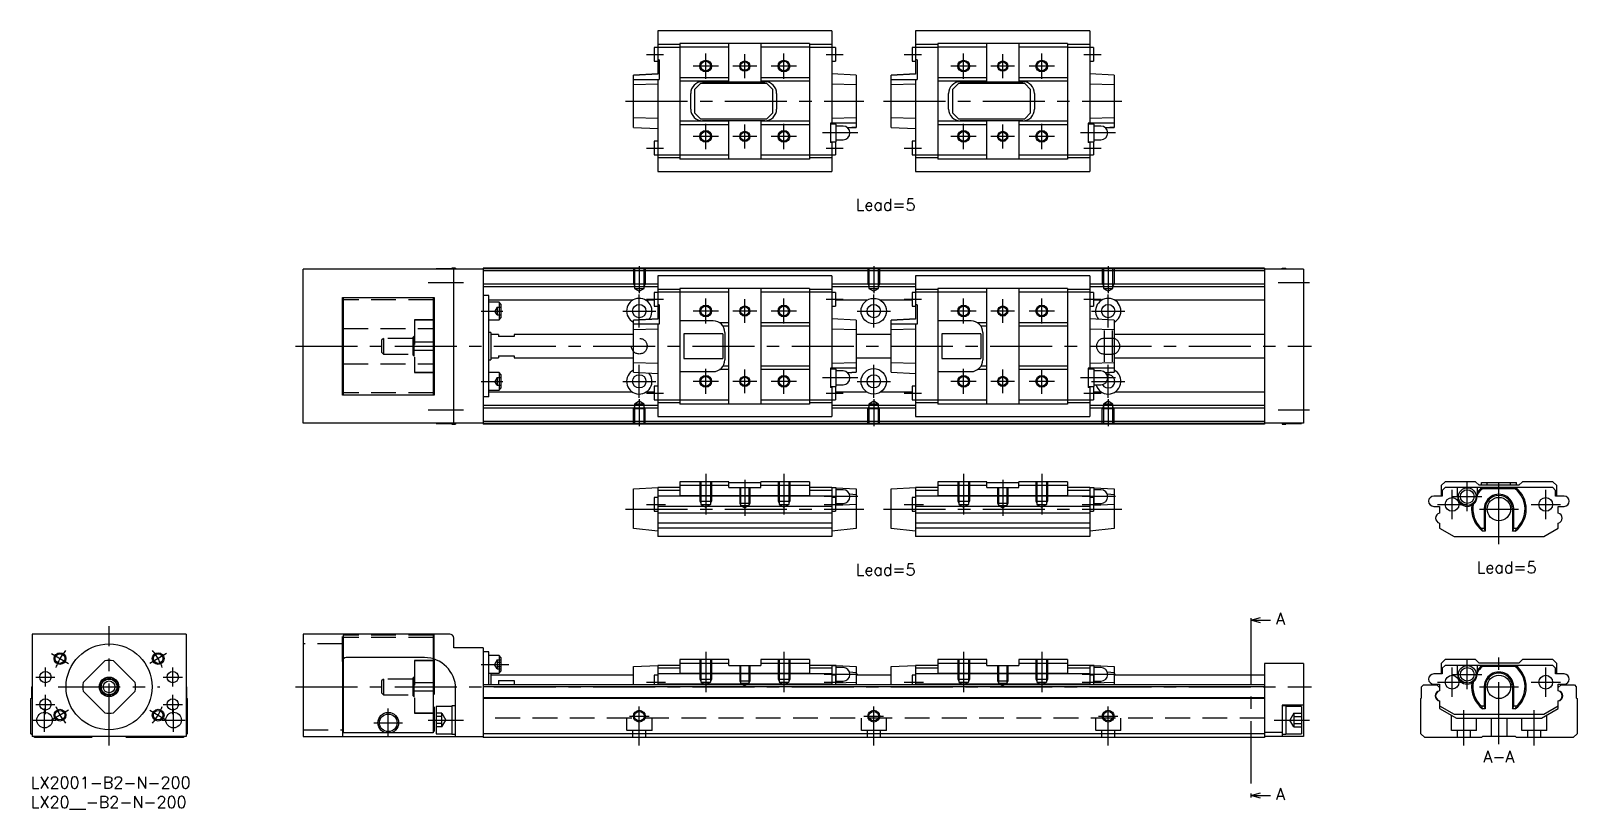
# Model space of a CAD drawing. Extents: x 0 to 396, y -8 to 191.
import ezdxf

# ---------------------------------------------------------------- set-up
doc = ezdxf.new("R2010")
doc.units = 0
doc.header["$LTSCALE"] = 0.5
doc.linetypes.add('CENTER', pattern=[50.8, 31.75, -6.35, 6.35, -6.35])
doc.linetypes.add('DASHED', pattern=[19.05, 12.7, -6.35])
for name, color, linetype in [('MSM_CENTER', 1, 'CENTER'), ('MSM_CONTINUOUS', 7, 'CONTINUOUS'), ('MSM_DASHED', 4, 'DASHED'), ('MSM_NARROW', 5, 'CONTINUOUS'), ('MSM_PART_NUMBER', 7, 'CONTINUOUS')]:
    doc.layers.add(name, color=color, linetype=linetype)
doc.styles.get("Standard").update_dxf_attribs({"font": 'txt.shx', "height": 1, "bigfont": 'bigfont.shx'})

# ---------------------------------------------------------------- blocks, each defined once
blk = doc.blocks.new('*U2')
at = {"layer": 'MSM_PART_NUMBER'}
blk.add_text('LX2001-B2-N-200', height=3, dxfattribs=at).set_placement((0, -3))
blk = doc.blocks.new('*U3')
at = {"layer": 'MSM_PART_NUMBER'}
blk.add_text('LX20__-B2-N-200', height=3, dxfattribs=at).set_placement((0, -8))

msp = doc.modelspace()

# ---------------------------------------------------------------- linework, layer by layer
at = {"layer": 'MSM_CENTER'}
for p, q in [((157.5, 184.9), (161.9, 184.9)), ((172.7, 178.67), (172.7, 185.13)), ((182.7, 178.84), (182.7, 184.96)), ((192.7, 178.67), (192.7, 185.13)), ((203.5, 184.9), (207.9, 184.9)), ((223.5, 184.9), (227.9, 184.9)), ((238.7, 178.67), (238.7, 185.13)), ((248.7, 178.84), (248.7, 184.96)), ((258.7, 178.67), (258.7, 185.13)), ((269.5, 184.9), (273.9, 184.9)), ((175.93, 181.9), (169.47, 181.9)), ((185.76, 181.9), (179.64, 181.9)), ((195.93, 181.9), (189.47, 181.9)), ((241.93, 181.9), (235.47, 181.9)), ((251.76, 181.9), (245.64, 181.9)), ((261.93, 181.9), (255.47, 181.9)), ((152.2, 172.9), (213.2, 172.9)), ((218.2, 172.9), (279.2, 172.9)), ((172.7, 160.67), (172.7, 167.13)), ((182.7, 160.84), (182.7, 166.96)), ((192.7, 160.67), (192.7, 167.13)), ((238.7, 160.67), (238.7, 167.13)), ((248.7, 160.84), (248.7, 166.96)), ((258.7, 160.67), (258.7, 167.13)), ((175.93, 163.9), (169.47, 163.9)), ((185.76, 163.9), (179.64, 163.9)), ((195.93, 163.9), (189.47, 163.9)), ((211.6, 164.8), (202.6, 164.8)), ((241.93, 163.9), (235.47, 163.9)), ((251.76, 163.9), (245.64, 163.9)), ((261.93, 163.9), (255.47, 163.9)), ((277.6, 164.8), (268.6, 164.8)), ((157.5, 160.9), (161.9, 160.9)), ((203.5, 160.85), (207.9, 160.85)), ((223.5, 160.9), (227.9, 160.9)), ((269.5, 160.85), (273.9, 160.85)), ((155.7, 130.7), (155.7, 123.79)), ((215.7, 130.7), (215.7, 123.79)), ((275.7, 130.7), (275.7, 123.79)), ((101.7, 126.5), (110.7, 126.5)), ((155.7, 114.95), (155.7, 123.45)), ((215.7, 114.95), (215.7, 123.45)), ((275.7, 114.95), (275.7, 123.45)), ((319.2, 126.5), (327.2, 126.5)), ((115.2, 119.2), (120.8, 119.2)), ((151.45, 119.2), (159.95, 119.2)), ((157.5, 122.2), (161.9, 122.2)), ((175.93, 119.2), (169.47, 119.2)), ((172.7, 115.97), (172.7, 122.43)), ((185.76, 119.2), (179.64, 119.2)), ((182.7, 116.14), (182.7, 122.26)), ((195.93, 119.2), (189.47, 119.2)), ((192.7, 115.97), (192.7, 122.43)), ((203.5, 122.2), (207.9, 122.2)), ((211.45, 119.2), (219.95, 119.2)), ((223.5, 122.2), (227.9, 122.2)), ((241.93, 119.2), (235.47, 119.2)), ((238.7, 115.97), (238.7, 122.43)), ((251.76, 119.2), (245.64, 119.2)), ((248.7, 116.14), (248.7, 122.26)), ((261.93, 119.2), (255.47, 119.2)), ((258.7, 115.97), (258.7, 122.43)), ((269.5, 122.2), (273.9, 122.2)), ((271.45, 119.2), (279.95, 119.2)), ((274.7, 114.2), (274.7, 106.2)), ((276.7, 114.2), (276.7, 106.2)), ((67.7, 110.2), (327.7, 110.2)), ((155.7, 96.95), (155.7, 105.45)), ((172.7, 97.97), (172.7, 104.43)), ((182.7, 98.14), (182.7, 104.26)), ((192.7, 97.97), (192.7, 104.43)), ((215.7, 96.95), (215.7, 105.45)), ((238.7, 97.97), (238.7, 104.43)), ((248.7, 98.14), (248.7, 104.26)), ((258.7, 97.97), (258.7, 104.43)), ((275.7, 96.95), (275.7, 105.45)), ((115.2, 101.2), (120.8, 101.2)), ((151.45, 101.2), (159.95, 101.2)), ((175.93, 101.2), (169.47, 101.2)), ((185.76, 101.2), (179.64, 101.2)), ((195.93, 101.2), (189.47, 101.2)), ((211.6, 102.1), (202.6, 102.1)), ((211.45, 101.2), (219.95, 101.2)), ((241.93, 101.2), (235.47, 101.2)), ((251.76, 101.2), (245.64, 101.2)), ((261.93, 101.2), (255.47, 101.2)), ((277.6, 102.1), (268.6, 102.1)), ((271.45, 101.2), (279.95, 101.2)), ((155.7, 96.61), (155.7, 89.7)), ((157.5, 98.2), (161.9, 98.2)), ((203.5, 98.15), (207.9, 98.15)), ((215.7, 96.61), (215.7, 89.7)), ((223.5, 98.2), (227.9, 98.2)), ((269.5, 98.15), (273.9, 98.15)), ((275.7, 96.61), (275.7, 89.7)), ((101.7, 93.9), (110.7, 93.9)), ((319.2, 93.9), (327.2, 93.9)), ((172.7, 77.5), (172.7, 67.1)), ((182.7, 76), (182.7, 66.8)), ((192.7, 77.5), (192.7, 67.1)), ((238.7, 77.5), (238.7, 67.1)), ((248.7, 76), (248.7, 66.8)), ((258.7, 77.5), (258.7, 67.1)), ((367.6, 67.95), (367.6, 75.45)), ((375.7, 59.55), (375.7, 77.35)), ((211.6, 71.7), (203, 71.7)), ((277.6, 71.7), (269, 71.7)), ((363.7, 65.95), (363.7, 73.45)), ((363.85, 71.7), (371.35, 71.7)), ((387.7, 65.95), (387.7, 73.45)), ((152.2, 68.5), (213.2, 68.5)), ((157.5, 69.7), (162.4, 69.7)), ((203, 69.7), (207.9, 69.7)), ((218.2, 68.5), (279.2, 68.5)), ((223.5, 69.7), (228.4, 69.7)), ((269, 69.7), (273.9, 69.7)), ((359.95, 69.7), (367.45, 69.7)), ((370.7, 68.5), (380.7, 68.5)), ((383.95, 69.7), (391.45, 69.7)), ((312.2, 39.58), (312.2, -4.33)), ((20, 8), (20, 38.5)), ((172.7, 32), (172.7, 21.6)), ((192.7, 32), (192.7, 21.6)), ((238.7, 32), (238.7, 21.6)), ((258.7, 32), (258.7, 21.6)), ((3.7, 23.05), (3.7, 27.95)), ((5.28, 31.5), (9.61, 29)), ((34.72, 31.5), (30.39, 29)), ((36.3, 23.05), (36.3, 27.95)), ((115.2, 28.75), (122.3, 28.75)), ((363.7, 20.45), (363.7, 27.95)), ((367.6, 22.45), (367.6, 29.95)), ((375.7, 8.3), (375.7, 31.1)), ((387.7, 20.45), (387.7, 27.95)), ((1.25, 25.5), (6.15, 25.5)), ((33.85, 25.5), (38.75, 25.5)), ((157.5, 24.2), (162.4, 24.2)), ((211.6, 26.2), (203, 26.2)), ((203, 24.2), (207.9, 24.2)), ((223.5, 24.2), (228.4, 24.2)), ((277.6, 26.2), (269, 26.2)), ((269, 24.2), (273.9, 24.2)), ((359.95, 24.2), (367.45, 24.2)), ((363.85, 26.2), (371.35, 26.2)), ((383.95, 24.2), (391.45, 24.2)), ((3.7, 16.05), (3.7, 20.95)), ((7, 23), (33, 23)), ((36.3, 16.05), (36.3, 20.95)), ((67.7, 23), (327.7, 23)), ((370.7, 23), (380.7, 23)), ((1.25, 18.5), (6.15, 18.5)), ((3.5, 11.5), (3.5, 17.5)), ((9.61, 17), (5.28, 14.5)), ((30.39, 17), (34.72, 14.5)), ((33.85, 18.5), (38.75, 18.5)), ((36.5, 11.5), (36.5, 17.5)), ((91.45, 10.15), (91.45, 17.45)), ((155.7, 8), (155.7, 18)), ((215.7, 8), (215.7, 18)), ((275.7, 8), (275.7, 18)), ((366.7, 8), (366.7, 17)), ((384.7, 8), (384.7, 17)), ((0.5, 14.5), (6.5, 14.5)), ((33.5, 14.5), (39.5, 14.5)), ((87.8, 13.8), (95.1, 13.8)), ((101.7, 14.5), (110.7, 14.5)), ((153.2, 15.5), (158.2, 15.5)), ((213.2, 15.5), (218.2, 15.5)), ((273.2, 15.5), (278.2, 15.5)), ((318.2, 14.5), (327.2, 14.5))]:
    msp.add_line(p, q, dxfattribs=at)
for start, end in [(140.1188, 159.8812), (20.1188, 39.8812), (200.1188, 219.8812), (320.1188, 339.8812)]:
    msp.add_arc((20, 23), 14.5, start, end, dxfattribs=at)
at = {"layer": 'MSM_CONTINUOUS'}
for p, q in [((160.4, 190.9), (160.4, 179.83)), ((205, 190.9), (160.4, 190.9)), ((205, 190.9), (205, 167.3)), ((226.4, 190.9), (226.4, 179.83)), ((271, 190.9), (226.4, 190.9)), ((271, 190.9), (271, 167.3)), ((159.5, 186.65), (159.5, 183.15)), ((160.4, 186.65), (159.5, 186.65)), ((166.1, 187.4), (160.4, 187.4)), ((166.1, 186.69), (160.4, 186.69)), ((199.3, 187.7), (166.1, 187.7)), ((166.1, 187.7), (166.1, 158.1)), ((178.6, 186.7), (166.1, 186.7)), ((178.6, 177.9), (178.6, 187.7)), ((186.8, 187.7), (186.8, 177.9)), ((199.3, 186.7), (186.8, 186.7)), ((199.3, 187.7), (199.3, 158.1)), ((205, 187.4), (199.3, 187.4)), ((205, 186.69), (199.3, 186.69)), ((205.9, 186.65), (205, 186.65)), ((205.9, 186.65), (205.9, 183.15)), ((225.5, 186.65), (225.5, 183.15)), ((226.4, 186.65), (225.5, 186.65)), ((232.1, 187.4), (226.4, 187.4)), ((232.1, 186.69), (226.4, 186.69)), ((265.3, 187.7), (232.1, 187.7)), ((232.1, 187.7), (232.1, 158.1)), ((244.6, 186.7), (232.1, 186.7)), ((244.6, 177.9), (244.6, 187.7)), ((252.8, 187.7), (252.8, 177.9)), ((265.3, 186.7), (252.8, 186.7)), ((265.3, 187.7), (265.3, 158.1)), ((271, 187.4), (265.3, 187.4)), ((271, 186.69), (265.3, 186.69)), ((271.9, 186.65), (271, 186.65)), ((271.9, 186.65), (271.9, 183.15)), ((159.5, 183.15), (160.4, 183.15)), ((160.8, 183.5), (160.4, 183.5)), ((160.8, 183.5), (160.8, 178.5)), ((205, 183.15), (205.9, 183.15)), ((225.5, 183.15), (226.4, 183.15)), ((226.8, 183.5), (226.4, 183.5)), ((226.8, 183.5), (226.8, 178.5)), ((271, 183.15), (271.9, 183.15)), ((160.4, 179.9), (154.2, 179.58)), ((160.4, 179.83), (154.2, 179.46)), ((154.2, 166.22), (154.2, 179.58)), ((154.2, 178.5), (160.8, 178.5)), ((160.4, 178.5), (160.4, 154.9)), ((178.6, 178.9), (166.1, 178.9)), ((199.3, 178.9), (186.8, 178.9)), ((211.2, 179.58), (205, 179.9)), ((211.2, 179.58), (211.2, 166.22)), ((226.4, 179.9), (220.2, 179.58)), ((226.4, 179.83), (220.2, 179.46)), ((220.2, 166.22), (220.2, 179.58)), ((220.2, 178.5), (226.8, 178.5)), ((226.4, 178.5), (226.4, 154.9)), ((244.6, 178.9), (232.1, 178.9)), ((265.3, 178.9), (252.8, 178.9)), ((277.2, 179.58), (271, 179.9)), ((277.2, 179.58), (277.2, 166.22)), ((160.4, 177.23), (154.2, 177.09)), ((178.6, 178), (166.1, 178)), ((168.85, 170.9), (168.85, 174.9)), ((171.35, 177.4), (169.85, 175.9)), ((169.85, 175.9), (169.85, 169.9)), ((188.35, 177.4), (171.35, 177.4)), ((171.85, 177.9), (187.85, 177.9)), ((199.3, 178), (186.8, 178)), ((189.85, 175.9), (188.35, 177.4)), ((189.85, 169.9), (189.85, 175.9)), ((190.85, 174.9), (190.85, 170.9)), ((211.2, 177.09), (205, 177.23)), ((226.4, 177.23), (220.2, 177.09)), ((244.6, 178), (232.1, 178)), ((234.85, 170.9), (234.85, 174.9)), ((237.35, 177.4), (235.85, 175.9)), ((235.85, 175.9), (235.85, 169.9)), ((254.35, 177.4), (237.35, 177.4)), ((237.85, 177.9), (253.85, 177.9)), ((265.3, 178), (252.8, 178)), ((255.85, 175.9), (254.35, 177.4)), ((255.85, 169.9), (255.85, 175.9)), ((256.85, 174.9), (256.85, 170.9)), ((277.2, 177.09), (271, 177.23)), ((154.2, 168.71), (160.4, 168.57)), ((154.2, 166.22), (160.4, 165.9)), ((178.6, 167.8), (166.1, 167.8)), ((178.6, 166.9), (166.1, 166.9)), ((169.85, 169.9), (171.35, 168.4)), ((171.35, 168.4), (188.35, 168.4)), ((187.85, 167.9), (171.85, 167.9)), ((178.6, 158.1), (178.6, 167.9)), ((186.8, 167.9), (186.8, 158.1)), ((199.3, 167.8), (186.8, 167.8)), ((199.3, 166.9), (186.8, 166.9)), ((188.35, 168.4), (189.85, 169.9)), ((204.6, 167.3), (204.6, 162.3)), ((211.2, 167.3), (204.6, 167.3)), ((206.1, 167.05), (204.6, 167.05)), ((205, 168.57), (211.2, 168.71)), ((206.1, 162.55), (206.1, 167.05)), ((207.85, 166.55), (206.1, 166.55)), ((208.9, 166.2), (211.2, 166.34)), ((209.01, 166.11), (211.2, 166.22)), ((220.2, 168.71), (226.4, 168.57)), ((220.2, 166.22), (226.4, 165.9)), ((244.6, 167.8), (232.1, 167.8)), ((244.6, 166.9), (232.1, 166.9)), ((235.85, 169.9), (237.35, 168.4)), ((237.35, 168.4), (254.35, 168.4)), ((253.85, 167.9), (237.85, 167.9)), ((244.6, 158.1), (244.6, 167.9)), ((252.8, 167.9), (252.8, 158.1)), ((265.3, 167.8), (252.8, 167.8)), ((265.3, 166.9), (252.8, 166.9)), ((254.35, 168.4), (255.85, 169.9)), ((270.6, 167.3), (270.6, 162.3)), ((277.2, 167.3), (270.6, 167.3)), ((272.1, 167.05), (270.6, 167.05)), ((271, 168.57), (277.2, 168.71)), ((272.1, 162.55), (272.1, 167.05)), ((273.85, 166.55), (272.1, 166.55)), ((274.9, 166.2), (277.2, 166.34)), ((275.01, 166.11), (277.2, 166.22)), ((159.5, 162.65), (159.5, 159.15)), ((160.4, 162.65), (159.5, 162.65)), ((204.6, 162.55), (206.1, 162.55)), ((205, 162.3), (204.6, 162.3)), ((205, 162.55), (205, 154.9)), ((205.9, 162.55), (205.9, 159.15)), ((206.1, 163.05), (207.85, 163.05)), ((225.5, 162.65), (225.5, 159.15)), ((226.4, 162.65), (225.5, 162.65)), ((270.6, 162.55), (272.1, 162.55)), ((271, 162.3), (270.6, 162.3)), ((271, 162.55), (271, 154.9)), ((271.9, 162.55), (271.9, 159.15)), ((272.1, 163.05), (273.85, 163.05)), ((159.5, 159.15), (160.4, 159.15)), ((166.1, 159.11), (160.4, 159.11)), ((166.1, 158.4), (160.4, 158.4)), ((178.6, 159.1), (166.1, 159.1)), ((199.3, 159.1), (186.8, 159.1)), ((205, 159.11), (199.3, 159.11)), ((205, 158.4), (199.3, 158.4)), ((205, 159.15), (205.9, 159.15)), ((225.5, 159.15), (226.4, 159.15)), ((232.1, 159.11), (226.4, 159.11)), ((232.1, 158.4), (226.4, 158.4)), ((244.6, 159.1), (232.1, 159.1)), ((265.3, 159.1), (252.8, 159.1)), ((271, 159.11), (265.3, 159.11)), ((271, 158.4), (265.3, 158.4)), ((271, 159.15), (271.9, 159.15)), ((160.4, 154.9), (205, 154.9)), ((199.3, 158.1), (166.1, 158.1)), ((226.4, 154.9), (271, 154.9)), ((265.3, 158.1), (232.1, 158.1)), ((69.7, 90.5), (69.7, 129.9)), ((115.7, 129.9), (69.7, 129.9)), ((103.7, 130), (103.7, 129.9)), ((107.7, 130), (103.7, 130)), ((107.7, 130.15), (107.7, 129.9)), ((108.7, 130.15), (107.7, 130.15)), ((108.2, 90.5), (108.2, 129.9)), ((108.7, 130.15), (108.7, 129.9)), ((315.7, 130.2), (115.7, 130.2)), ((115.7, 130.2), (115.7, 90.2)), ((315.7, 130), (115.7, 130)), ((315.7, 129.5), (115.7, 129.5)), ((160.4, 128.2), (160.4, 117.13)), ((205, 128.2), (160.4, 128.2)), ((205, 128.2), (205, 104.6)), ((226.4, 128.2), (226.4, 117.13)), ((271, 128.2), (226.4, 128.2)), ((271, 128.2), (271, 104.6)), ((315.7, 130.2), (315.7, 90.2)), ((325.7, 129.9), (315.7, 129.9)), ((320.2, 129.9), (320.2, 130.15)), ((320.2, 130.15), (321.2, 130.15)), ((321.2, 129.9), (321.2, 130.15)), ((321.2, 130), (325.2, 130)), ((325.2, 129.9), (325.2, 130)), ((325.7, 129.9), (325.7, 90.5)), ((79.7, 97.7), (79.7, 122.7)), ((79.7, 122.7), (103.2, 122.7)), ((79.95, 122.7), (79.95, 97.7)), ((102.95, 122.7), (102.95, 97.7)), ((103.2, 122.7), (103.2, 97.7)), ((160.4, 126.1), (115.7, 126.1)), ((160.4, 125.4), (115.7, 125.4)), ((117.2, 123.2), (115.7, 123.2)), ((117.2, 97.2), (117.2, 123.2)), ((159.5, 123.95), (159.5, 120.45)), ((160.4, 123.95), (159.5, 123.95)), ((166.1, 124.7), (160.4, 124.7)), ((166.1, 123.99), (160.4, 123.99)), ((199.3, 125), (166.1, 125)), ((166.1, 125), (166.1, 95.4)), ((178.6, 124), (166.1, 124)), ((178.6, 95.4), (178.6, 125)), ((186.8, 125), (186.8, 95.4)), ((199.3, 124), (186.8, 124)), ((199.3, 125), (199.3, 95.4)), ((205, 124.7), (199.3, 124.7)), ((205, 123.99), (199.3, 123.99)), ((226.4, 126.1), (205, 126.1)), ((226.4, 125.4), (205, 125.4)), ((205.9, 123.95), (205, 123.95)), ((205.9, 123.95), (205.9, 120.45)), ((225.5, 123.95), (225.5, 120.45)), ((226.4, 123.95), (225.5, 123.95)), ((232.1, 124.7), (226.4, 124.7)), ((232.1, 123.99), (226.4, 123.99)), ((265.3, 125), (232.1, 125)), ((232.1, 125), (232.1, 95.4)), ((244.6, 124), (232.1, 124)), ((244.6, 95.4), (244.6, 125)), ((252.8, 125), (252.8, 95.4)), ((265.3, 124), (252.8, 124)), ((265.3, 125), (265.3, 95.4)), ((271, 124.7), (265.3, 124.7)), ((271, 123.99), (265.3, 123.99)), ((315.7, 126.1), (271, 126.1)), ((315.7, 125.4), (271, 125.4)), ((271.9, 123.95), (271, 123.95)), ((271.9, 123.95), (271.9, 120.45)), ((153.95, 121.94), (117.2, 121.94)), ((119.8, 121.45), (117.2, 121.45)), ((119.8, 121.45), (119.8, 116.95)), ((120.3, 120.95), (119.8, 121.45)), ((120.3, 120.95), (120.3, 117.45)), ((159.5, 121.94), (157.45, 121.94)), ((159.5, 120.45), (160.4, 120.45)), ((160.8, 120.8), (160.4, 120.8)), ((160.8, 120.8), (160.8, 115.8)), ((205, 120.45), (205.9, 120.45)), ((213.95, 121.94), (205.9, 121.94)), ((225.5, 121.94), (217.45, 121.94)), ((225.5, 120.45), (226.4, 120.45)), ((226.8, 120.8), (226.4, 120.8)), ((226.8, 120.8), (226.8, 115.8)), ((271, 120.45), (271.9, 120.45)), ((273.95, 121.94), (271.9, 121.94)), ((315.7, 121.94), (277.45, 121.94)), ((103.2, 116.95), (102.95, 116.95)), ((103.2, 116.86), (102.95, 116.86)), ((117.2, 116.95), (119.8, 116.95)), ((119.8, 116.95), (120.3, 117.45)), ((160.4, 117.2), (154.2, 116.88)), ((160.4, 117.13), (154.2, 116.76)), ((154.2, 103.52), (154.2, 116.88)), ((160.8, 115.8), (154.2, 115.8)), ((160.4, 115.8), (160.4, 92.2)), ((174.6, 116.7), (166.1, 116.7)), ((178.6, 116.2), (176.26, 116.2)), ((178.6, 115.3), (177.14, 115.3)), ((199.3, 116.2), (186.8, 116.2)), ((199.3, 115.3), (186.8, 115.3)), ((211.2, 116.88), (205, 117.2)), ((211.2, 116.88), (211.2, 103.52)), ((226.4, 117.2), (220.2, 116.88)), ((226.4, 117.13), (220.2, 116.76)), ((220.2, 103.52), (220.2, 116.88)), ((226.8, 115.8), (220.2, 115.8)), ((226.4, 115.8), (226.4, 92.2)), ((240.6, 116.7), (232.1, 116.7)), ((244.6, 116.2), (242.26, 116.2)), ((244.6, 115.3), (243.14, 115.3)), ((265.3, 116.2), (252.8, 116.2)), ((265.3, 115.3), (252.8, 115.3)), ((277.2, 116.88), (271, 117.2)), ((277.2, 116.88), (277.2, 103.52)), ((79.7, 114.7), (79.95, 114.7)), ((102.95, 111.32), (103.2, 111.32)), ((117.7, 113.7), (117.2, 113.7)), ((117.7, 113.7), (117.7, 106.7)), ((119.7, 113.2), (117.7, 113.2)), ((119.7, 113.2), (119.7, 112.7)), ((123.7, 112.7), (119.7, 112.7)), ((123.7, 113.2), (123.7, 112.7)), ((154.2, 113.2), (123.7, 113.2)), ((160.4, 114.53), (154.2, 114.39)), ((167.1, 113.36), (167.1, 107.04)), ((177.1, 113.36), (167.1, 113.36)), ((177.1, 113.36), (177.1, 107.04)), ((177.6, 113.7), (177.6, 106.7)), ((211.2, 114.39), (205, 114.53)), ((220.2, 113.2), (211.2, 113.2)), ((226.4, 114.53), (220.2, 114.39)), ((233.1, 113.36), (233.1, 107.04)), ((243.1, 113.36), (233.1, 113.36)), ((243.1, 113.36), (243.1, 107.04)), ((243.6, 113.7), (243.6, 106.7)), ((277.2, 114.39), (271, 114.53)), ((315.7, 113.2), (277.2, 113.2)), ((103.2, 109.08), (102.95, 109.08)), ((117.7, 107.2), (119.7, 107.2)), ((119.7, 107.7), (123.7, 107.7)), ((119.7, 107.7), (119.7, 107.2)), ((123.7, 107.7), (123.7, 107.2)), ((123.7, 107.2), (154.2, 107.2)), ((167.1, 107.04), (177.1, 107.04)), ((211.2, 107.2), (220.2, 107.2)), ((233.1, 107.04), (243.1, 107.04)), ((277.2, 107.2), (315.7, 107.2)), ((79.7, 105.7), (79.95, 105.7)), ((102.95, 103.54), (103.2, 103.54)), ((102.95, 103.45), (103.2, 103.45)), ((117.2, 106.7), (117.7, 106.7)), ((119.8, 103.45), (117.2, 103.45)), ((120.3, 102.95), (119.8, 103.45)), ((119.8, 103.45), (119.8, 98.95)), ((120.3, 102.95), (120.3, 99.45)), ((154.2, 106.01), (160.4, 105.87)), ((154.2, 103.52), (160.4, 103.2)), ((166.1, 103.7), (174.6, 103.7)), ((178.6, 104.2), (176.26, 104.2)), ((178.6, 105.1), (177.14, 105.1)), ((199.3, 105.1), (186.8, 105.1)), ((199.3, 104.2), (186.8, 104.2)), ((211.2, 104.6), (204.6, 104.6)), ((204.6, 104.6), (204.6, 99.6)), ((206.1, 104.35), (204.6, 104.35)), ((205, 105.87), (211.2, 106.01)), ((206.1, 99.85), (206.1, 104.35)), ((207.85, 103.85), (206.1, 103.85)), ((208.9, 103.5), (211.2, 103.64)), ((209.01, 103.41), (211.2, 103.52)), ((220.2, 106.01), (226.4, 105.87)), ((220.2, 103.52), (226.4, 103.2)), ((232.1, 103.7), (240.6, 103.7)), ((244.6, 104.2), (242.26, 104.2)), ((244.6, 105.1), (243.14, 105.1)), ((265.3, 105.1), (252.8, 105.1)), ((265.3, 104.2), (252.8, 104.2)), ((277.2, 104.6), (270.6, 104.6)), ((270.6, 104.6), (270.6, 99.6)), ((272.1, 104.35), (270.6, 104.35)), ((271, 105.87), (277.2, 106.01)), ((272.1, 99.85), (272.1, 104.35)), ((273.85, 103.85), (272.1, 103.85)), ((274.9, 103.5), (277.2, 103.64)), ((275.01, 103.41), (277.2, 103.52)), ((117.2, 98.95), (119.8, 98.95)), ((119.8, 98.95), (120.3, 99.45)), ((159.5, 99.95), (159.5, 96.45)), ((160.4, 99.95), (159.5, 99.95)), ((204.6, 99.85), (206.1, 99.85)), ((205, 99.6), (204.6, 99.6)), ((205, 99.85), (205, 92.2)), ((205.9, 99.85), (205.9, 96.45)), ((206.1, 100.35), (207.85, 100.35)), ((225.5, 99.95), (225.5, 96.45)), ((226.4, 99.95), (225.5, 99.95)), ((270.6, 99.85), (272.1, 99.85)), ((271, 99.6), (270.6, 99.6)), ((271, 99.85), (271, 92.2)), ((271.9, 99.85), (271.9, 96.45)), ((272.1, 100.35), (273.85, 100.35)), ((103.2, 97.7), (79.7, 97.7)), ((117.2, 97.2), (115.7, 97.2)), ((160.4, 95), (115.7, 95)), ((153.95, 98.46), (117.2, 98.46)), ((159.5, 98.46), (157.45, 98.46)), ((159.5, 96.45), (160.4, 96.45)), ((166.1, 96.41), (160.4, 96.41)), ((166.1, 95.7), (160.4, 95.7)), ((178.6, 96.4), (166.1, 96.4)), ((199.3, 95.4), (166.1, 95.4)), ((199.3, 96.4), (186.8, 96.4)), ((205, 96.41), (199.3, 96.41)), ((205, 95.7), (199.3, 95.7)), ((205, 96.45), (205.9, 96.45)), ((226.4, 95), (205, 95)), ((213.95, 98.46), (205.9, 98.46)), ((225.5, 98.46), (217.45, 98.46)), ((225.5, 96.45), (226.4, 96.45)), ((232.1, 96.41), (226.4, 96.41)), ((232.1, 95.7), (226.4, 95.7)), ((244.6, 96.4), (232.1, 96.4)), ((265.3, 95.4), (232.1, 95.4)), ((265.3, 96.4), (252.8, 96.4)), ((271, 96.41), (265.3, 96.41)), ((271, 95.7), (265.3, 95.7)), ((271, 96.45), (271.9, 96.45)), ((315.7, 95), (271, 95)), ((273.95, 98.46), (271.9, 98.46)), ((315.7, 98.46), (277.45, 98.46)), ((160.4, 94.3), (115.7, 94.3)), ((160.4, 92.2), (205, 92.2)), ((226.4, 94.3), (205, 94.3)), ((226.4, 92.2), (271, 92.2)), ((315.7, 94.3), (271, 94.3)), ((115.7, 90.5), (69.7, 90.5)), ((103.7, 90.5), (103.7, 90.4)), ((103.7, 90.4), (107.7, 90.4)), ((107.7, 90.5), (107.7, 90.25)), ((107.7, 90.25), (108.7, 90.25)), ((108.7, 90.5), (108.7, 90.25)), ((315.7, 90.9), (115.7, 90.9)), ((315.7, 90.4), (115.7, 90.4)), ((315.7, 90.2), (115.7, 90.2)), ((325.7, 90.5), (315.7, 90.5)), ((320.2, 90.5), (320.2, 90.25)), ((320.2, 90.25), (321.2, 90.25)), ((321.2, 90.5), (321.2, 90.25)), ((321.2, 90.4), (325.2, 90.4)), ((325.2, 90.5), (325.2, 90.4)), ((178.6, 75.5), (166.1, 75.5)), ((166.1, 75.5), (166.1, 71.93)), ((178.6, 74), (178.6, 75.5)), ((178.6, 75.3), (186.8, 75.3)), ((186.8, 74), (186.8, 75.5)), ((199.3, 75.5), (186.8, 75.5)), ((199.3, 75.5), (199.3, 71.93)), ((244.6, 75.5), (232.1, 75.5)), ((232.1, 75.5), (232.1, 71.93)), ((244.6, 74), (244.6, 75.5)), ((244.6, 75.3), (252.8, 75.3)), ((252.8, 74), (252.8, 75.5)), ((265.3, 75.5), (252.8, 75.5)), ((265.3, 75.5), (265.3, 71.93)), ((361.9, 75.5), (360.9, 74.5)), ((369.7, 75.5), (361.9, 75.5)), ((370.6, 74.6), (369.7, 75.5)), ((371.2, 74.6), (371.2, 75.3)), ((371.2, 75.3), (380.2, 75.3)), ((372.7, 74.6), (372.7, 75.3)), ((378.7, 74.6), (378.7, 75.3)), ((380.2, 74.6), (380.2, 75.3)), ((381.7, 75.5), (380.8, 74.6)), ((389.5, 75.5), (381.7, 75.5)), ((390.5, 74.5), (389.5, 75.5)), ((154.2, 73.7), (160.4, 74)), ((154.2, 63.54), (154.2, 73.7)), ((160.4, 71.45), (159.5, 71.45)), ((159.5, 71.45), (159.5, 67.95)), ((166.1, 74), (160.4, 74)), ((160.4, 74), (160.4, 61.5)), ((166.1, 73.29), (160.4, 73.29)), ((205, 71.8), (160.4, 71.8)), ((178.6, 74.5), (166.1, 74.5)), ((199.3, 71.93), (166.1, 71.93)), ((178.6, 74), (186.8, 74)), ((199.3, 74.5), (186.8, 74.5)), ((205, 74), (199.3, 74)), ((205, 73.29), (199.3, 73.29)), ((205, 74), (206.02, 73.95)), ((205, 74), (205, 61.5)), ((206.1, 73.95), (205, 73.95)), ((205.9, 71.45), (205, 71.45)), ((205.9, 71.45), (205.9, 67.95)), ((206.1, 73.95), (211.2, 73.7)), ((206.1, 69.45), (206.1, 73.95)), ((207.85, 73.45), (206.1, 73.45)), ((211.2, 72.13), (209.5, 72.29)), ((211.2, 73.7), (211.2, 63.54)), ((220.2, 73.7), (226.4, 74)), ((220.2, 63.54), (220.2, 73.7)), ((226.4, 71.45), (225.5, 71.45)), ((225.5, 71.45), (225.5, 67.95)), ((232.1, 74), (226.4, 74)), ((226.4, 74), (226.4, 61.5)), ((232.1, 73.29), (226.4, 73.29)), ((271, 71.8), (226.4, 71.8)), ((244.6, 74.5), (232.1, 74.5)), ((265.3, 71.93), (232.1, 71.93)), ((244.6, 74), (252.8, 74)), ((265.3, 74.5), (252.8, 74.5)), ((271, 74), (265.3, 74)), ((271, 73.29), (265.3, 73.29)), ((271, 74), (272.02, 73.95)), ((271, 74), (271, 61.5)), ((272.1, 73.95), (271, 73.95)), ((271.9, 71.45), (271, 71.45)), ((271.9, 71.45), (271.9, 67.95)), ((272.1, 73.95), (277.2, 73.7)), ((272.1, 69.45), (272.1, 73.95)), ((273.85, 73.45), (272.1, 73.45)), ((277.2, 72.13), (275.5, 72.29)), ((277.2, 73.7), (277.2, 63.54)), ((361.2, 71.8), (359, 71.8)), ((360.9, 74.5), (360.9, 71.93)), ((360.9, 71.93), (361.2, 71.93)), ((361.91, 74), (361.2, 73.29)), ((361.2, 73.29), (361.2, 71.8)), ((389.49, 74), (361.91, 74)), ((365.1, 71.7), (365.1, 74)), ((370.1, 74), (370.1, 71.7)), ((380.8, 74.6), (370.6, 74.6)), ((371.37, 74), (371.51, 73.7)), ((379.89, 73.7), (371.51, 73.7)), ((379.89, 73.7), (380.03, 74)), ((390.2, 73.29), (389.49, 74)), ((390.2, 71.8), (390.2, 73.29)), ((390.2, 71.93), (390.5, 71.93)), ((392.4, 71.8), (390.2, 71.8)), ((390.5, 71.93), (390.5, 74.5)), ((159.5, 67.95), (160.4, 67.95)), ((205, 69.2), (160.4, 69.2)), ((205, 67.46), (160.4, 67.46)), ((205, 67.95), (205.9, 67.95)), ((205.9, 69.45), (206.1, 69.45)), ((206.1, 69.95), (207.85, 69.95)), ((206.1, 69.53), (211.2, 69.73)), ((225.5, 67.95), (226.4, 67.95)), ((271, 69.2), (226.4, 69.2)), ((271, 67.46), (226.4, 67.46)), ((271, 67.95), (271.9, 67.95)), ((271.9, 69.45), (272.1, 69.45)), ((272.1, 69.95), (273.85, 69.95)), ((272.1, 69.53), (277.2, 69.73)), ((359, 69.2), (360.5, 69.2)), ((360.5, 69.2), (360.5, 67.46)), ((371.91, 68.18), (371.91, 63.54)), ((372.2, 68.5), (372.2, 62.88)), ((379.2, 68.5), (379.2, 62.88)), ((379.49, 63.54), (379.49, 68.18)), ((390.9, 67.46), (390.9, 69.2)), ((390.9, 69.2), (392.4, 69.2)), ((160.4, 62.88), (154.2, 63.54)), ((205, 64.94), (160.4, 64.94)), ((205, 63.66), (160.4, 63.66)), ((211.2, 63.54), (205, 62.88)), ((226.4, 62.88), (220.2, 63.54)), ((271, 64.94), (226.4, 64.94)), ((271, 63.66), (226.4, 63.66)), ((277.2, 63.54), (271, 62.88)), ((360.5, 64.94), (360.5, 63.66)), ((360.5, 63.66), (364.24, 61.5)), ((371.91, 63.54), (371.23, 63.54)), ((371.91, 63.54), (372.2, 62.88)), ((379.2, 62.88), (379.49, 63.54)), ((380.17, 63.54), (379.49, 63.54)), ((387.16, 61.5), (390.9, 63.66)), ((390.9, 63.66), (390.9, 64.94)), ((205, 61.5), (160.4, 61.5)), ((271, 61.5), (226.4, 61.5)), ((364.24, 61.5), (387.16, 61.5)), ((372.2, 62.88), (371.53, 62.88)), ((379.87, 62.88), (379.2, 62.88)), ((312.2, 40.08), (314.7, 40.75)), ((312.2, 40.58), (312.2, 39.58)), ((314.7, 39.41), (312.2, 40.08)), ((312.2, 40.08), (317.2, 40.08)), ((39.7, 36.5), (0.3, 36.5)), ((0.3, 36.5), (0.3, 10.3)), ((39.7, 36.5), (39.7, 10.3)), ((107.2, 36.5), (69.7, 36.5)), ((69.7, 36.5), (69.7, 10.3)), ((108.2, 33), (108.2, 35.5)), ((115.7, 33), (108.2, 33)), ((115.7, 33), (115.7, 10)), ((117.2, 32), (115.7, 32)), ((117.2, 23.5), (117.2, 32)), ((18.88, 29.66), (13.34, 24.12)), ((26.66, 24.12), (21.12, 29.66)), ((79.7, 29.5), (79.7, 10.3)), ((79.95, 30.16), (79.95, 11.2)), ((100.7, 30.5), (80.7, 30.5)), ((102.95, 30.18), (102.95, 11.2)), ((103.2, 29.75), (102.95, 29.75)), ((103.2, 29.66), (102.95, 29.66)), ((103.2, 30.1), (103.2, 27.42)), ((119.8, 31), (117.2, 31)), ((120.3, 30.5), (119.8, 31)), ((119.8, 31), (119.8, 26.5)), ((120.3, 30.5), (120.3, 27)), ((154.2, 28.2), (160.4, 28.5)), ((154.2, 23.5), (154.2, 28.2)), ((166.1, 28.5), (160.4, 28.5)), ((160.4, 28.5), (160.4, 23.5)), ((166.1, 27.79), (160.4, 27.79)), ((166.1, 30), (166.1, 26.43)), ((178.6, 30), (166.1, 30)), ((178.6, 29), (166.1, 29)), ((178.6, 28.5), (178.6, 30)), ((178.6, 28.5), (186.8, 28.5)), ((199.3, 30), (186.8, 30)), ((186.8, 30), (186.8, 28.5)), ((199.3, 29), (186.8, 29)), ((199.3, 30), (199.3, 26.43)), ((205, 28.5), (199.3, 28.5)), ((205, 27.79), (199.3, 27.79)), ((205, 28.5), (206.02, 28.45)), ((205, 28.5), (205, 23.5)), ((206.1, 28.45), (205, 28.45)), ((206.1, 28.45), (211.2, 28.2)), ((206.1, 23.95), (206.1, 28.45)), ((207.85, 27.95), (206.1, 27.95)), ((211.2, 28.2), (211.2, 23.5)), ((220.2, 28.2), (226.4, 28.5)), ((220.2, 23.5), (220.2, 28.2)), ((232.1, 28.5), (226.4, 28.5)), ((226.4, 28.5), (226.4, 23.5)), ((232.1, 27.79), (226.4, 27.79)), ((232.1, 30), (232.1, 26.43)), ((244.6, 30), (232.1, 30)), ((244.6, 29), (232.1, 29)), ((244.6, 28.5), (244.6, 30)), ((244.6, 28.5), (252.8, 28.5)), ((265.3, 30), (252.8, 30)), ((252.8, 30), (252.8, 28.5)), ((265.3, 29), (252.8, 29)), ((265.3, 30), (265.3, 26.43)), ((271, 28.5), (265.3, 28.5)), ((271, 27.79), (265.3, 27.79)), ((271, 28.5), (272.02, 28.45)), ((271, 28.5), (271, 23.5)), ((272.1, 28.45), (271, 28.45)), ((272.1, 28.45), (277.2, 28.2)), ((272.1, 23.95), (272.1, 28.45)), ((273.85, 27.95), (272.1, 27.95)), ((277.2, 28.2), (277.2, 23.5)), ((325.7, 29), (315.7, 29)), ((315.7, 29), (315.7, 10)), ((325.7, 29), (325.7, 10.3)), ((361.9, 30), (360.9, 29)), ((360.9, 29), (360.9, 26.43)), ((361.91, 28.5), (361.2, 27.79)), ((361.2, 27.79), (361.2, 26.3)), ((369.7, 30), (361.9, 30)), ((389.49, 28.5), (361.91, 28.5)), ((365.1, 26.2), (365.1, 28.5)), ((370.6, 29.1), (369.7, 30)), ((370.1, 28.5), (370.1, 26.2)), ((380.8, 29.1), (370.6, 29.1)), ((371.37, 28.5), (371.51, 28.2)), ((379.89, 28.2), (371.51, 28.2)), ((379.89, 28.2), (380.03, 28.5)), ((381.7, 30), (380.8, 29.1)), ((389.5, 30), (381.7, 30)), ((390.2, 27.79), (389.49, 28.5)), ((390.5, 29), (389.5, 30)), ((390.2, 26.3), (390.2, 27.79)), ((390.5, 26.43), (390.5, 29)), ((79.7, 27.42), (79.95, 27.42)), ((102.95, 27.42), (103.2, 27.42)), ((117.2, 26.5), (119.8, 26.5)), ((117.7, 26.5), (117.7, 23.5)), ((154.2, 26), (117.7, 26)), ((119.7, 24.66), (123.7, 24.66)), ((119.7, 24.66), (119.7, 23.5)), ((119.8, 26.5), (120.3, 27)), ((123.7, 24.66), (123.7, 23.5)), ((160.4, 25.95), (159.5, 25.95)), ((159.5, 25.95), (159.5, 23.5)), ((205, 26.3), (160.4, 26.3)), ((199.3, 26.43), (166.1, 26.43)), ((205.9, 25.95), (205, 25.95)), ((205.9, 25.95), (205.9, 23.5)), ((205.9, 23.95), (206.1, 23.95)), ((206.1, 24.45), (207.85, 24.45)), ((206.1, 24.03), (211.2, 24.23)), ((211.2, 26.63), (209.5, 26.79)), ((220.2, 26), (211.2, 26)), ((226.4, 25.95), (225.5, 25.95)), ((225.5, 25.95), (225.5, 23.5)), ((271, 26.3), (226.4, 26.3)), ((265.3, 26.43), (232.1, 26.43)), ((271.9, 25.95), (271, 25.95)), ((271.9, 25.95), (271.9, 23.5)), ((271.9, 23.95), (272.1, 23.95)), ((272.1, 24.45), (273.85, 24.45)), ((272.1, 24.03), (277.2, 24.23)), ((277.2, 26.63), (275.5, 26.79)), ((315.7, 26), (277.2, 26)), ((361.2, 26.3), (359, 26.3)), ((360.9, 26.43), (361.2, 26.43)), ((390.2, 26.43), (390.5, 26.43)), ((392.4, 26.3), (390.2, 26.3)), ((0, 20), (0.2, 20.2)), ((0, 11), (0, 20)), ((0.2, 23), (0.3, 23.1)), ((0.2, 20.2), (0.2, 23)), ((13.34, 21.88), (18.88, 16.34)), ((21.12, 16.34), (26.66, 21.88)), ((39.7, 23.1), (39.8, 23)), ((39.8, 23), (39.8, 20.2)), ((39.8, 20.2), (40, 20)), ((40, 20), (40, 11)), ((108.7, 10.3), (108.7, 22.5)), ((315.7, 23.5), (115.7, 23.5)), ((315.7, 23), (115.7, 23)), ((315.7, 20.2), (115.7, 20.2)), ((315.7, 20), (115.7, 20)), ((205, 23.7), (160.4, 23.7)), ((271, 23.7), (226.4, 23.7)), ((355.7, 20), (355.9, 20.2)), ((355.7, 11), (355.7, 20)), ((355.9, 23), (356.4, 23.5)), ((355.9, 20.2), (355.9, 23)), ((356.4, 23.5), (359.8, 23.5)), ((359, 23.7), (360.5, 23.7)), ((359.8, 23.5), (360.5, 22.8)), ((360.5, 23.7), (360.5, 21.96)), ((371.91, 22.68), (371.91, 18.04)), ((372.2, 23), (372.2, 17.38)), ((379.2, 23), (379.2, 17.38)), ((379.49, 18.04), (379.49, 22.68)), ((390.9, 23.7), (392.4, 23.7)), ((390.9, 21.96), (390.9, 23.7)), ((390.9, 22.8), (391.6, 23.5)), ((391.6, 23.5), (395, 23.5)), ((395, 23.5), (395.5, 23)), ((395.5, 23), (395.5, 20.2)), ((395.5, 20.2), (395.7, 20)), ((395.7, 20), (395.7, 11)), ((107.7, 18), (103.7, 18)), ((103.7, 18), (103.7, 11)), ((108.7, 18.15), (107.7, 18.15)), ((107.7, 18.15), (107.7, 10.85)), ((325.7, 18.3), (320.2, 18.3)), ((320.2, 18.3), (320.2, 10.3)), ((321.2, 18.15), (320.2, 18.15)), ((321.2, 18.15), (321.2, 10.85)), ((325.2, 18), (321.2, 18)), ((325.2, 18), (325.2, 11)), ((360.5, 19.44), (360.5, 17.5)), ((360.5, 18.16), (364.24, 16)), ((360.5, 17.5), (364.83, 15)), ((364.24, 16), (387.16, 16)), ((371.91, 18.04), (371.23, 18.04)), ((372.2, 17.38), (371.53, 17.38)), ((371.91, 18.04), (372.2, 17.38)), ((379.2, 17.38), (379.49, 18.04)), ((379.87, 17.38), (379.2, 17.38)), ((380.17, 18.04), (379.49, 18.04)), ((386.57, 15), (390.9, 17.5)), ((387.16, 16), (390.9, 18.16)), ((390.9, 17.5), (390.9, 19.44)), ((364.83, 15), (386.57, 15)), ((0.3, 10.7), (0, 11)), ((39.7, 10.3), (0.3, 10.3)), ((1, 10), (0.7, 10.3)), ((15.5, 10), (1, 10)), ((15.8, 10.3), (15.5, 10)), ((24.5, 10), (24.2, 10.3)), ((39, 10), (24.5, 10)), ((39.3, 10.3), (39, 10)), ((40, 11), (39.7, 10.7)), ((69.7, 10.3), (115.7, 10.3)), ((90.94, 11.2), (79.95, 11.2)), ((102.95, 11.2), (91.96, 11.2)), ((103.7, 11), (107.7, 11)), ((107.7, 10.85), (108.7, 10.85)), ((315.7, 11), (115.7, 11)), ((315.7, 10), (115.7, 10)), ((320.2, 11.3), (315.7, 11.3)), ((325.7, 10.3), (315.7, 10.3)), ((320.2, 10.85), (321.2, 10.85)), ((321.2, 11), (325.2, 11)), ((356.7, 10), (355.7, 11)), ((371.2, 10), (356.7, 10)), ((371.5, 10.3), (371.2, 10)), ((379.9, 10.3), (371.5, 10.3)), ((380.2, 10), (379.9, 10.3)), ((394.7, 10), (380.2, 10)), ((395.7, 11), (394.7, 10)), ((312.2, -4.83), (314.7, -4.16)), ((312.2, -4.33), (312.2, -5.33)), ((314.7, -5.5), (312.2, -4.83)), ((312.2, -4.83), (317.2, -4.83))]:
    msp.add_line(p, q, dxfattribs=at)
for centre, radius in [((172.7, 181.9), 1.23), ((182.7, 181.9), 1.06), ((192.7, 181.9), 1.23), ((238.7, 181.9), 1.23), ((248.7, 181.9), 1.06), ((258.7, 181.9), 1.23), ((172.7, 163.9), 1.23), ((182.7, 163.9), 1.06), ((192.7, 163.9), 1.23), ((238.7, 163.9), 1.23), ((248.7, 163.9), 1.06), ((258.7, 163.9), 1.23), ((155.7, 119.2), 1.7), ((172.7, 119.2), 1.23), ((182.7, 119.2), 1.06), ((192.7, 119.2), 1.23), ((215.7, 119.2), 3.25), ((215.7, 119.2), 1.7), ((238.7, 119.2), 1.23), ((248.7, 119.2), 1.06), ((258.7, 119.2), 1.23), ((275.7, 119.2), 1.7), ((155.7, 101.2), 1.7), ((215.7, 101.2), 3.25), ((215.7, 101.2), 1.7), ((172.7, 101.2), 1.23), ((182.7, 101.2), 1.06), ((192.7, 101.2), 1.23), ((238.7, 101.2), 1.23), ((248.7, 101.2), 1.06), ((258.7, 101.2), 1.23), ((363.7, 69.7), 1.75), ((367.6, 71.7), 2.25), ((367.6, 71.7), 1.75), ((375.7, 68.5), 3), ((387.7, 69.7), 1.75), ((20, 23), 11), ((7.44, 30.25), 1.23), ((32.56, 30.25), 1.23), ((367.6, 26.2), 2.25), ((367.6, 26.2), 1.75), ((3.7, 25.5), 1.45), ((20, 23), 2.5), ((20, 23), 2.2), ((20, 23), 2), ((20, 23), 1.5), ((36.3, 25.5), 1.45), ((363.7, 24.2), 1.75), ((375.7, 23), 3), ((387.7, 24.2), 1.75), ((3.7, 18.5), 1.45), ((36.3, 18.5), 1.45), ((3.5, 14.5), 2), ((7.44, 15.75), 1.23), ((32.56, 15.75), 1.23), ((36.5, 14.5), 2), ((91.45, 13.8), 2.65), ((91.45, 13.8), 2.25), ((155.7, 15.5), 1.23), ((215.7, 15.5), 1.23), ((275.7, 15.5), 1.23)]:
    msp.add_circle(centre, radius, dxfattribs=at)
for centre, radius, start, end in [((171.85, 174.9), 3, 90, 180), ((187.85, 174.9), 3, 0, 90), ((237.85, 174.9), 3, 90, 180), ((253.85, 174.9), 3, 0, 90), ((171.85, 170.9), 3, 180, 270), ((187.85, 170.9), 3, 270, 0), ((237.85, 170.9), 3, 180, 270), ((253.85, 170.9), 3, 270, 0), ((207.85, 164.8), 1.75, 270, 90), ((273.85, 164.8), 1.75, 270, 90), ((155.7, 119.2), 3.25, 319.3519, 242.5136), ((275.7, 119.2), 3.25, 297.4864, 220.6481), ((174.6, 113.7), 3, 0, 90), ((240.6, 113.7), 3, 0, 90), ((155.7, 101.2), 3.25, 117.4864, 40.6481), ((174.6, 106.7), 3, 270, 0), ((207.85, 102.1), 1.75, 270, 90), ((240.6, 106.7), 3, 270, 0), ((275.7, 101.2), 3.25, 195.1614, 62.5136), ((273.85, 102.1), 1.75, 270, 90), ((275.7, 101.2), 1.7, 208.577, 99.5384), ((207.85, 71.7), 1.75, 270, 90), ((273.85, 71.7), 1.75, 270, 90), ((359, 70.5), 1.3, 90, 270), ((367.6, 71.7), 2.5, 180, 0), ((375.7, 68.5), 7, 128.2132, 143.1301), ((375.7, 68.5), 6.68, 128.8735, 147.0286), ((375.7, 68.5), 3.8, 355.1074, 184.8926), ((375.7, 68.5), 3.5, 0, 180), ((375.7, 68.5), 7, 306.5962, 51.7868), ((375.7, 68.5), 6.68, 312.0402, 51.1265), ((392.4, 70.5), 1.3, 270, 90), ((360.8, 66.2), 1.3, 103.3424, 256.6576), ((375.7, 68.5), 7, 171.8617, 233.4038), ((375.7, 68.5), 6.68, 169.3812, 227.9598), ((390.6, 66.2), 1.3, 283.3424, 76.6576), ((376.77, 65.63), 5.92, 200.6125, 207.6426), ((369.51, 67.92), 11.52, 334.0671, 337.6778), ((107.2, 35.5), 1, 0, 90), ((20, 23), 6.75, 80.4309, 99.5691), ((80.7, 29.5), 1, 90, 180), ((100.7, 22.5), 8, 0, 90), ((207.85, 26.2), 1.75, 270, 90), ((273.85, 26.2), 1.75, 270, 90), ((375.7, 23), 7, 128.2132, 143.1301), ((375.7, 23), 6.68, 128.8735, 147.0286), ((375.7, 23), 7, 306.5962, 51.7868), ((375.7, 23), 6.68, 312.0402, 51.1265), ((20, 23), 6.75, 170.4309, 189.5691), ((20, 23), 6.75, 350.4309, 9.5691), ((359, 25), 1.3, 90, 270), ((367.6, 26.2), 2.5, 180, 0), ((375.7, 23), 7, 171.8617, 233.4038), ((375.7, 23), 6.68, 169.3812, 227.9598), ((375.7, 23), 3.8, 355.1074, 184.8926), ((375.7, 23), 3.5, 0, 180), ((392.4, 25), 1.3, 270, 90), ((360.7, 20.7), 1.32, 98.7147, 261.2853), ((360.8, 20.7), 1.3, 103.3424, 256.6576), ((390.7, 20.7), 1.32, 278.7147, 81.2853), ((390.6, 20.7), 1.3, 283.3424, 76.6576), ((20, 23), 6.75, 260.4309, 279.5691), ((376.77, 20.13), 5.92, 200.6125, 207.6426), ((369.51, 22.42), 11.52, 334.0671, 337.6778)]:
    msp.add_arc(centre, radius, start, end, dxfattribs=at)
at = {"layer": 'MSM_DASHED'}
for p, q in [((154.2, 130.2), (154.2, 126.2)), ((154.47, 130.2), (154.47, 125)), ((156.93, 125), (156.93, 130.2)), ((157.2, 130.2), (157.2, 126.2)), ((214.2, 130.2), (214.2, 126.2)), ((214.47, 130.2), (214.47, 125)), ((216.93, 125), (216.93, 130.2)), ((217.2, 130.2), (217.2, 126.2)), ((274.2, 130.2), (274.2, 126.2)), ((274.47, 130.2), (274.47, 125)), ((276.93, 125), (276.93, 130.2)), ((277.2, 130.2), (277.2, 126.2)), ((154.2, 126.2), (157.2, 126.2)), ((154.2, 126.2), (154.47, 125.73)), ((154.47, 125), (156.93, 125)), ((154.47, 125), (155.7, 124.29)), ((155.7, 124.29), (156.93, 125)), ((157.2, 126.2), (156.93, 125.73)), ((214.2, 126.2), (217.2, 126.2)), ((214.2, 126.2), (214.47, 125.73)), ((214.47, 125), (216.93, 125)), ((214.47, 125), (215.7, 124.29)), ((215.7, 124.29), (216.93, 125)), ((217.2, 126.2), (216.93, 125.73)), ((274.2, 126.2), (277.2, 126.2)), ((274.2, 126.2), (274.47, 125.73)), ((274.47, 125), (276.93, 125)), ((274.47, 125), (275.7, 124.29)), ((275.7, 124.29), (276.93, 125)), ((277.2, 126.2), (276.93, 125.73)), ((102.95, 122.1), (79.95, 122.1)), ((119.3, 120.2), (118.72, 119.2)), ((119.3, 118.2), (118.72, 119.2)), ((119.3, 120.2), (120.3, 120.2)), ((119.3, 120.2), (119.3, 118.2)), ((119.3, 119.2), (120.3, 119.2)), ((98.2, 116.95), (98.2, 103.45)), ((102.95, 116.95), (98.2, 116.95)), ((102.95, 116.86), (98.2, 116.86)), ((119.3, 118.2), (120.3, 118.2)), ((79.95, 114.7), (103.2, 114.7)), ((90.2, 112.2), (89.7, 111.7)), ((89.7, 111.7), (89.7, 108.7)), ((90.2, 112.2), (90.2, 108.2)), ((97.7, 112.2), (90.2, 112.2)), ((98, 112.7), (97.7, 112.4)), ((97.7, 112.4), (97.7, 108)), ((98.2, 112.7), (98, 112.7)), ((98, 112.7), (98, 107.7)), ((98.2, 111.32), (102.95, 111.32)), ((276.7, 112.2), (274.7, 112.2)), ((89.7, 108.7), (90.2, 108.2)), ((90.2, 108.2), (97.7, 108.2)), ((97.7, 108), (98, 107.7)), ((98, 107.7), (98.2, 107.7)), ((102.95, 109.08), (98.2, 109.08)), ((274.7, 108.2), (276.7, 108.2)), ((79.95, 105.7), (103.2, 105.7)), ((98.2, 103.54), (102.95, 103.54)), ((98.2, 103.45), (102.95, 103.45)), ((119.3, 102.2), (118.72, 101.2)), ((119.3, 100.2), (118.72, 101.2)), ((119.3, 102.2), (120.3, 102.2)), ((119.3, 102.2), (119.3, 100.2)), ((119.3, 101.2), (120.3, 101.2)), ((119.3, 100.2), (120.3, 100.2)), ((102.95, 98.3), (79.95, 98.3)), ((155.7, 96.11), (154.47, 95.4)), ((156.93, 95.4), (154.47, 95.4)), ((154.47, 95.4), (154.47, 90.2)), ((156.93, 95.4), (155.7, 96.11)), ((156.93, 90.2), (156.93, 95.4)), ((215.7, 96.11), (214.47, 95.4)), ((216.93, 95.4), (214.47, 95.4)), ((214.47, 95.4), (214.47, 90.2)), ((216.93, 95.4), (215.7, 96.11)), ((216.93, 90.2), (216.93, 95.4)), ((275.7, 96.11), (274.47, 95.4)), ((274.47, 95.4), (274.47, 90.2)), ((276.93, 95.4), (274.47, 95.4)), ((276.93, 95.4), (275.7, 96.11)), ((276.93, 90.2), (276.93, 95.4)), ((154.2, 94.2), (154.47, 94.67)), ((157.2, 94.2), (154.2, 94.2)), ((154.2, 90.2), (154.2, 94.2)), ((157.2, 94.2), (156.93, 94.67)), ((157.2, 90.2), (157.2, 94.2)), ((214.2, 94.2), (214.47, 94.67)), ((217.2, 94.2), (214.2, 94.2)), ((214.2, 90.2), (214.2, 94.2)), ((217.2, 94.2), (216.93, 94.67)), ((217.2, 90.2), (217.2, 94.2)), ((274.2, 94.2), (274.47, 94.67)), ((277.2, 94.2), (274.2, 94.2)), ((274.2, 90.2), (274.2, 94.2)), ((277.2, 94.2), (276.93, 94.67)), ((277.2, 90.2), (277.2, 94.2)), ((171.2, 75.5), (171.2, 70.5)), ((171.47, 75.5), (171.47, 69.71)), ((173.93, 75.5), (173.93, 69.71)), ((174.2, 75.5), (174.2, 70.5)), ((191.2, 75.5), (191.2, 70.5)), ((191.47, 75.5), (191.47, 69.71)), ((193.93, 75.5), (193.93, 69.71)), ((194.2, 75.5), (194.2, 70.5)), ((237.2, 75.5), (237.2, 70.5)), ((237.47, 75.5), (237.47, 69.71)), ((239.93, 75.5), (239.93, 69.71)), ((240.2, 75.5), (240.2, 70.5)), ((257.2, 75.5), (257.2, 70.5)), ((257.47, 75.5), (257.47, 69.71)), ((259.93, 75.5), (259.93, 69.71)), ((260.2, 75.5), (260.2, 70.5)), ((181.4, 74), (181.4, 70)), ((181.64, 74), (181.64, 69.41)), ((183.76, 74), (183.76, 69.41)), ((184, 74), (184, 70)), ((247.4, 74), (247.4, 70)), ((247.64, 74), (247.64, 69.41)), ((249.76, 74), (249.76, 69.41)), ((250, 74), (250, 70)), ((171.2, 70.5), (174.2, 70.5)), ((171.2, 70.5), (171.47, 70.03)), ((171.47, 69.71), (173.93, 69.71)), ((171.47, 69.71), (172.7, 69)), ((173.93, 69.71), (172.7, 69)), ((174.2, 70.5), (173.93, 70.03)), ((181.4, 70), (184, 70)), ((181.4, 70), (181.64, 69.58)), ((181.64, 69.41), (183.76, 69.41)), ((181.64, 69.41), (182.7, 68.8)), ((183.76, 69.41), (182.7, 68.8)), ((184, 70), (183.76, 69.58)), ((191.2, 70.5), (194.2, 70.5)), ((191.2, 70.5), (191.47, 70.03)), ((191.47, 69.71), (193.93, 69.71)), ((191.47, 69.71), (192.7, 69)), ((193.93, 69.71), (192.7, 69)), ((194.2, 70.5), (193.93, 70.03)), ((237.2, 70.5), (240.2, 70.5)), ((237.2, 70.5), (237.47, 70.03)), ((237.47, 69.71), (239.93, 69.71)), ((237.47, 69.71), (238.7, 69)), ((239.93, 69.71), (238.7, 69)), ((240.2, 70.5), (239.93, 70.03)), ((247.4, 70), (250, 70)), ((247.4, 70), (247.64, 69.58)), ((247.64, 69.41), (249.76, 69.41)), ((247.64, 69.41), (248.7, 68.8)), ((249.76, 69.41), (248.7, 68.8)), ((250, 70), (249.76, 69.58)), ((257.2, 70.5), (260.2, 70.5)), ((257.2, 70.5), (257.47, 70.03)), ((257.47, 69.71), (259.93, 69.71)), ((257.47, 69.71), (258.7, 69)), ((259.93, 69.71), (258.7, 69)), ((260.2, 70.5), (259.93, 70.03)), ((79.7, 29.5), (79.7, 36.5)), ((79.95, 36.2), (79.95, 30.16)), ((102.95, 36.2), (79.95, 36.2)), ((102.95, 36.2), (102.95, 30.18)), ((103.2, 30.1), (103.2, 36.5)), ((79.7, 34), (69.7, 34)), ((102.95, 35.6), (79.95, 35.6)), ((102.95, 29.75), (98.2, 29.75)), ((98.2, 29.75), (98.2, 16.25)), ((102.95, 29.66), (98.2, 29.66)), ((119.3, 29.9), (118.63, 28.75)), ((119.3, 27.6), (118.63, 28.75)), ((119.3, 29.9), (120.3, 29.9)), ((119.3, 29.9), (119.3, 27.6)), ((119.3, 29.33), (120.3, 29.33)), ((119.3, 28.17), (120.3, 28.17)), ((171.2, 30), (171.2, 25)), ((171.47, 30), (171.47, 24.21)), ((173.93, 30), (173.93, 24.21)), ((174.2, 30), (174.2, 25)), ((181.4, 28.5), (181.4, 24.5)), ((181.64, 28.5), (181.64, 23.91)), ((183.76, 28.5), (183.76, 23.91)), ((184, 28.5), (184, 24.5)), ((191.2, 30), (191.2, 25)), ((191.47, 30), (191.47, 24.21)), ((193.93, 30), (193.93, 24.21)), ((194.2, 30), (194.2, 25)), ((237.2, 30), (237.2, 25)), ((237.47, 30), (237.47, 24.21)), ((239.93, 30), (239.93, 24.21)), ((240.2, 30), (240.2, 25)), ((247.4, 28.5), (247.4, 24.5)), ((247.64, 28.5), (247.64, 23.91)), ((249.76, 28.5), (249.76, 23.91)), ((250, 28.5), (250, 24.5)), ((257.2, 30), (257.2, 25)), ((257.47, 30), (257.47, 24.21)), ((259.93, 30), (259.93, 24.21)), ((260.2, 30), (260.2, 25)), ((90.2, 25), (89.7, 24.5)), ((89.7, 24.5), (89.7, 21.5)), ((97.7, 25), (90.2, 25)), ((90.2, 25), (90.2, 21)), ((98, 25.5), (97.7, 25.2)), ((97.7, 25.2), (97.7, 20.8)), ((98.2, 25.5), (98, 25.5)), ((98, 25.5), (98, 20.5)), ((98.2, 24.12), (103.2, 24.12)), ((103.2, 27.42), (103.2, 10.3)), ((119.3, 27.6), (120.3, 27.6)), ((171.2, 25), (174.2, 25)), ((171.2, 25), (171.47, 24.53)), ((171.47, 24.21), (173.93, 24.21)), ((171.47, 24.21), (172.7, 23.5)), ((173.93, 24.21), (172.7, 23.5)), ((174.2, 25), (173.93, 24.53)), ((181.4, 24.5), (184, 24.5)), ((181.4, 24.5), (181.64, 24.08)), ((181.64, 23.91), (183.76, 23.91)), ((181.64, 23.91), (182.7, 23.3)), ((183.76, 23.91), (182.7, 23.3)), ((184, 24.5), (183.76, 24.08)), ((191.2, 25), (194.2, 25)), ((191.2, 25), (191.47, 24.53)), ((191.47, 24.21), (193.93, 24.21)), ((191.47, 24.21), (192.7, 23.5)), ((193.93, 24.21), (192.7, 23.5)), ((194.2, 25), (193.93, 24.53)), ((237.2, 25), (240.2, 25)), ((237.2, 25), (237.47, 24.53)), ((237.47, 24.21), (239.93, 24.21)), ((237.47, 24.21), (238.7, 23.5)), ((239.93, 24.21), (238.7, 23.5)), ((240.2, 25), (239.93, 24.53)), ((247.4, 24.5), (250, 24.5)), ((247.4, 24.5), (247.64, 24.08)), ((247.64, 23.91), (249.76, 23.91)), ((247.64, 23.91), (248.7, 23.3)), ((249.76, 23.91), (248.7, 23.3)), ((250, 24.5), (249.76, 24.08)), ((257.2, 25), (260.2, 25)), ((257.2, 25), (257.47, 24.53)), ((257.47, 24.21), (259.93, 24.21)), ((257.47, 24.21), (258.7, 23.5)), ((259.93, 24.21), (258.7, 23.5)), ((260.2, 25), (259.93, 24.53)), ((89.7, 21.5), (90.2, 21)), ((90.2, 21), (97.7, 21)), ((97.7, 20.8), (98, 20.5)), ((98, 20.5), (98.2, 20.5)), ((103.2, 21.88), (98.2, 21.88)), ((98.2, 16.34), (103.2, 16.34)), ((98.2, 16.25), (103.2, 16.25)), ((105.2, 16.23), (103.7, 16.23)), ((105.2, 12.77), (105.2, 16.23)), ((105.2, 16.23), (106.2, 14.5)), ((323.2, 16.23), (322.2, 14.5)), ((323.2, 16.23), (325.2, 16.23)), ((323.2, 16.23), (323.2, 12.77)), ((69.7, 12), (79.7, 12)), ((105.2, 15.37), (103.7, 15.37)), ((105.2, 13.63), (103.7, 13.63)), ((105.2, 12.77), (103.7, 12.77)), ((105.2, 12.77), (106.2, 14.5)), ((315.7, 15), (115.7, 15)), ((152.45, 15), (152.45, 11.8)), ((158.95, 11.8), (158.95, 15)), ((212.45, 15), (212.45, 11.8)), ((218.95, 11.8), (218.95, 15)), ((272.45, 15), (272.45, 11.8)), ((278.95, 11.8), (278.95, 15)), ((323.2, 12.77), (322.2, 14.5)), ((323.2, 15.37), (325.2, 15.37)), ((323.2, 13.63), (325.2, 13.63)), ((323.2, 12.77), (325.2, 12.77)), ((363.45, 15.8), (363.45, 11.8)), ((369.95, 11.8), (369.95, 15)), ((373.7, 15), (373.7, 10.3)), ((377.7, 15), (377.7, 10.3)), ((381.45, 15), (381.45, 11.8)), ((387.95, 11.8), (387.95, 15.8)), ((91.96, 11.2), (90.94, 11.2)), ((158.95, 11.8), (152.45, 11.8)), ((154, 11.8), (154, 10)), ((157.4, 10), (157.4, 11.8)), ((218.95, 11.8), (212.45, 11.8)), ((214, 11.8), (214, 10)), ((217.4, 10), (217.4, 11.8)), ((278.95, 11.8), (272.45, 11.8)), ((274, 11.8), (274, 10)), ((277.4, 10), (277.4, 11.8)), ((369.95, 11.8), (363.45, 11.8)), ((365, 11.8), (365, 10)), ((368.4, 10), (368.4, 11.8)), ((387.95, 11.8), (381.45, 11.8)), ((383, 11.8), (383, 10)), ((386.4, 10), (386.4, 11.8))]:
    msp.add_line(p, q, dxfattribs=at)
msp.add_circle((155.7, 110.2), 2, dxfattribs=at)
for centre, start, end in [((274.7, 110.2), 90, 270), ((276.7, 110.2), 270, 90)]:
    msp.add_arc(centre, 2, start, end, dxfattribs=at)
at = {"layer": 'MSM_NARROW'}
for centre, radius in [((172.7, 181.9), 1.5), ((182.7, 181.9), 1.3), ((192.7, 181.9), 1.5), ((238.7, 181.9), 1.5), ((248.7, 181.9), 1.3), ((258.7, 181.9), 1.5), ((172.7, 163.9), 1.5), ((182.7, 163.9), 1.3), ((192.7, 163.9), 1.5), ((238.7, 163.9), 1.5), ((248.7, 163.9), 1.3), ((258.7, 163.9), 1.5), ((172.7, 119.2), 1.5), ((182.7, 119.2), 1.3), ((192.7, 119.2), 1.5), ((238.7, 119.2), 1.5), ((248.7, 119.2), 1.3), ((258.7, 119.2), 1.5), ((172.7, 101.2), 1.5), ((182.7, 101.2), 1.3), ((192.7, 101.2), 1.5), ((238.7, 101.2), 1.5), ((248.7, 101.2), 1.3), ((258.7, 101.2), 1.5), ((7.44, 30.25), 1.5), ((32.56, 30.25), 1.5), ((7.44, 15.75), 1.5), ((32.56, 15.75), 1.5), ((155.7, 15.5), 1.5), ((215.7, 15.5), 1.5), ((275.7, 15.5), 1.5)]:
    msp.add_circle(centre, radius, dxfattribs=at)

# ---------------------------------------------------------------- block references
at = {"layer": 'MSM_CONTINUOUS'}
for name in ['*U2', '*U3']:
    msp.add_blockref(name, (0, 0), dxfattribs=at)

# ---------------------------------------------------------------- texts
at = {"layer": 'MSM_PART_NUMBER'}
for s, p in [('Lead=5', (211.12, 144.9)), ('Lead=5', (211.12, 51.5)), ('Lead=5', (370.03, 52.07)), ('A', (318.62, 38.95)), ('A-A', (371.71, 3.66)), ('A', (318.62, -5.96))]:
    msp.add_text(s, height=3, dxfattribs=at).set_placement(p)

doc.saveas('drawing.dxf')
